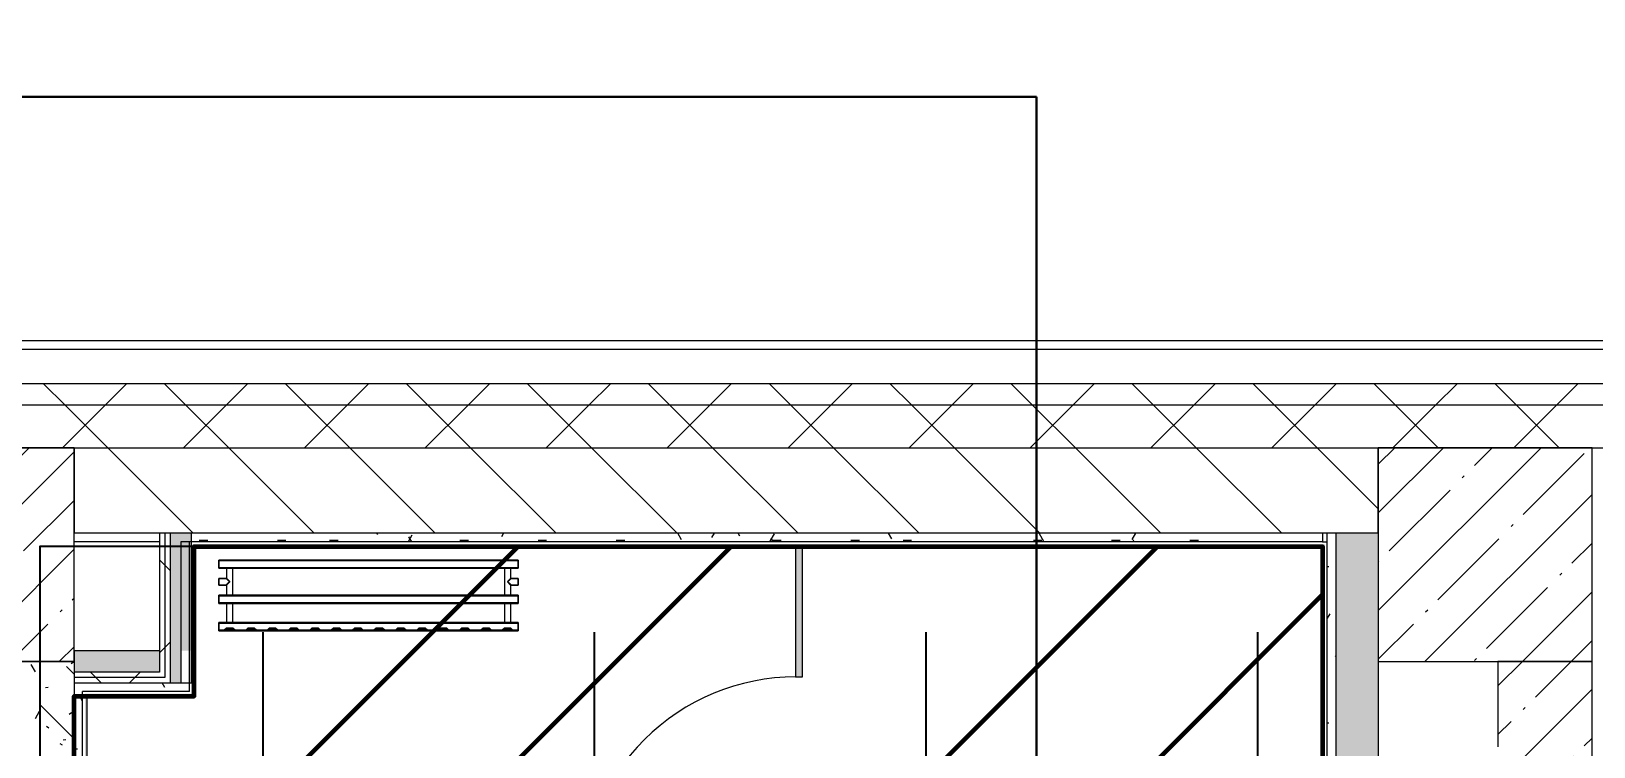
# Model space of a CAD drawing. Header units: millimetres. Extents: x -164500 to 426394, y -23753 to 102118.
# Drawn here: x 229822 to 233476, y 26400 to 28074 of the extents above; entities that cross this region are included whole.
import ezdxf
from ezdxf import colors
from ezdxf.entities.mleader import LeaderData, LeaderLine
from ezdxf.math import Vec2, Vec3

# ---------------------------------------------------------------- set-up
doc = ezdxf.new("R2010")
doc.units = ezdxf.units.MM
doc.layers.add('1.2.1) плитка КР3', color=140, linetype='Continuous')
for name, color, linetype, lineweight in [('196 1-3 этаж гидро изол', 6, 'Continuous', 60), ('5.3) Линолем обрезка', 100, 'Continuous', 30), ('9.1) Рулон', 30, 'Continuous', 30), ('A-FLOR', 7, 'Continuous', 9), ('A-GENM', 7, 'Continuous', 9), ('A-GENM-1', 7, 'Continuous', 20), ('A-WALL', 7, 'Continuous', 5), ('I-WALL', 7, 'Continuous', 5), ('S-COLS', 7, 'Continuous', 9), ('S-COLS-1', 7, 'Continuous', 5)]:
    doc.layers.add(name, color=color, linetype=linetype, lineweight=lineweight)
doc.layers.add('A-AREA-PATT-2', color=7, linetype='Continuous', lineweight=5, true_color=0xcde0ef, transparency=1)
for name, color, linetype, lineweight, true_color in [('A-DOOR-1', 7, 'Continuous', 5, 0xc0c0c0), ('A-WALL-1', 9, 'Continuous', 5, 0x808080), ('A-WALL-FNSH-1', 9, 'Continuous', 5, 0x808080), ('M-EQPM-1', 7, 'Continuous', 9, 0xb2b2b2)]:
    doc.layers.add(name, color=color, linetype=linetype, lineweight=lineweight, true_color=true_color)
doc.styles.add('СПДС', font='ГОСТ тип А.ttf', dxfattribs={"width": 0.9})
pattern_1 = [(45, (148772.12, -0.94), (-114.04925, 114.04925), []), (45, (148886.17, -0.94), (-114.04925, 114.04925), [201.612, -40.322, 6.706, -33.617])]
pattern_2 = [(135, (148772.12, -0.94), (-150.8683, -150.8683), [213.36, -35.56, 7.112, -35.56]), (135, (148772.12, 149.83), (-150.8683, -150.8683), []), (50, (148772.12, -0.94), (255.05767, -22.3145), [26.67, -293.37]), (355, (148772.12, -0.94), (-49.3404, 267.47914), [21.336, -234.696]), (100.451, (148793.38, -2.8), (205.7195, 245.16356), [22.666, -249.326]), (46.184, (148772.12, 70.18), (379.511, -58.86), [40.005, -440.055]), (96.636, (148803.75, 65.27), (332.3634, 346.3991), [33.999, -373.989]), (351.184, (148772.12, 70.18), (332.3669, 346.3953), [32.004, -352.044]), (21, (148807.68, 52.4), (212.26017, -143.1711), [26.67, -293.37]), (326, (148807.68, 52.4), (86.5224, 257.8632), [21.336, -234.696]), (71.451, (148825.37, 40.47), (298.78395, 114.6901), [22.666, -249.326]), (37.5, (148772.12, -0.94), (4.32385, 118.37751), [6.706, -225.146, 6.706, -231.546, -235.585]), (37.5, (148772.12, -0.94), (4.32385, 118.37751), [-470.103, 6.706, -228.879]), (7.5, (148772.12, -0.94), (93.54758, 140.2533), [6.706, -129.134, 6.706, -219.812, -89.789]), (7.5, (148772.12, -0.94), (93.54758, 140.2533), [-362.356, 6.706, -83.083]), (327.5, (148692.82, -0.94), (189.82734, -8.02019), [6.706, -82.194, 6.706, -270.662, -368.046]), (327.5, (148692.82, -0.94), (189.82734, -8.02019), [-366.268, 6.706, -361.34]), (317.5, (148657.26, -0.94), (207.38114, 35.59764), [6.706, -108.864, 6.706, -177.495, -261.366]), (317.5, (148657.26, -0.94), (207.38114, 35.59764), [-299.771, 6.706, -254.66])]
pattern_3 = [(45, (148772.12, -0.94), (-141.42136, 141.42136), []), (135, (148772.12, -0.94), (-141.42136, -141.42136), [])]
pattern_4 = [(0, (148772.123, -0.94), (243.84, 60.96), [20.117, -162.763, 20.117, -162.763, -975.36]), (0, (148772.123, -0.94), (243.84, 60.96), [-365.76, 20.117, -345.643, 20.117, -162.763, -426.72]), (0, (148772.123, -0.94), (243.84, 60.96), [-914.4, 20.117, -101.803, 20.117, -284.683]), (120, (148863.563, 29.54), (-174.71291, 180.691634), [20.117, -162.763, 20.117, -162.763, -975.36]), (120, (148863.563, 29.54), (-174.71291, 180.691634), [-365.76, 20.117, -345.643, 20.117, -162.763, -426.72]), (120, (148863.563, 29.54), (-174.71291, 180.691634), [-914.4, 20.117, -101.803, 20.117, -284.683]), (240, (148894.043, 151.46), (-69.12709, -241.651634), [20.117, -162.763, 20.117, -162.763, -975.36]), (240, (148894.043, 151.46), (-69.12709, -241.651634), [-365.76, 20.117, -345.643, 20.117, -162.763, -426.72]), (240, (148894.043, 151.46), (-69.12709, -241.651634), [-914.4, 20.117, -101.803, 20.117, -284.683])]
pattern_5 = [(45, (148772.12, -0.94), (-212.132, 212.132), []), (135, (148772.12, -0.94), (-212.132, -212.132), [])]

# ---------------------------------------------------------------- blocks, each defined once
blk = doc.blocks.new('radiator_prado_classic_z_tip_30_po exemplyaru - Classic Z Тип 30-500-V457-Объем проектирования 2 этажа')
at = {"layer": 'M-EQPM-1'}
for p, q in [((0, 228), (0, 210)), ((700, 228), (0, 228)), ((0, 210), (0, 228)), ((0, 228), (12.5, 228)), ((12.5, 228), (37.5, 228)), ((37.5, 228), (12.5, 228)), ((12.5, 228), (37.5, 228)), ((12.5, 228), (17.5, 223)), ((12.5, 228), (17.5, 223)), ((32.5, 223), (17.5, 223)), ((17.5, 223), (32.5, 223)), ((32.5, 223), (37.5, 228)), ((37.5, 228), (32.5, 223)), ((37.5, 228), (62.5, 228)), ((62.5, 228), (87.5, 228)), ((87.5, 228), (62.5, 228)), ((62.5, 228), (87.5, 228)), ((62.5, 228), (67.5, 223)), ((62.5, 228), (67.5, 223)), ((82.5, 223), (67.5, 223)), ((67.5, 223), (82.5, 223)), ((82.5, 223), (87.5, 228)), ((87.5, 228), (82.5, 223)), ((87.5, 228), (112.5, 228)), ((112.5, 228), (137.5, 228)), ((137.5, 228), (112.5, 228)), ((112.5, 228), (137.5, 228)), ((112.5, 228), (117.5, 223)), ((112.5, 228), (117.5, 223)), ((132.5, 223), (117.5, 223)), ((117.5, 223), (132.5, 223)), ((132.5, 223), (137.5, 228)), ((137.5, 228), (132.5, 223)), ((137.5, 228), (162.5, 228)), ((162.5, 228), (187.5, 228)), ((187.5, 228), (162.5, 228)), ((162.5, 228), (187.5, 228)), ((162.5, 228), (167.5, 223)), ((162.5, 228), (167.5, 223)), ((182.5, 223), (167.5, 223)), ((167.5, 223), (182.5, 223)), ((182.5, 223), (187.5, 228)), ((187.5, 228), (182.5, 223)), ((187.5, 228), (212.5, 228)), ((212.5, 228), (237.5, 228)), ((237.5, 228), (212.5, 228)), ((212.5, 228), (237.5, 228)), ((212.5, 228), (217.5, 223)), ((212.5, 228), (217.5, 223)), ((232.5, 223), (217.5, 223)), ((217.5, 223), (232.5, 223)), ((232.5, 223), (237.5, 228)), ((237.5, 228), (232.5, 223)), ((237.5, 228), (262.5, 228)), ((262.5, 228), (287.5, 228)), ((287.5, 228), (262.5, 228)), ((262.5, 228), (287.5, 228)), ((262.5, 228), (267.5, 223)), ((262.5, 228), (267.5, 223)), ((282.5, 223), (267.5, 223)), ((267.5, 223), (282.5, 223)), ((282.5, 223), (287.5, 228)), ((287.5, 228), (282.5, 223)), ((287.5, 228), (312.5, 228)), ((312.5, 228), (337.5, 228)), ((337.5, 228), (312.5, 228)), ((312.5, 228), (337.5, 228)), ((312.5, 228), (317.5, 223)), ((312.5, 228), (317.5, 223)), ((332.5, 223), (317.5, 223)), ((317.5, 223), (332.5, 223)), ((332.5, 223), (337.5, 228)), ((337.5, 228), (332.5, 223)), ((337.5, 228), (362.5, 228)), ((362.5, 228), (387.5, 228)), ((387.5, 228), (362.5, 228)), ((362.5, 228), (387.5, 228)), ((362.5, 228), (367.5, 223)), ((362.5, 228), (367.5, 223)), ((382.5, 223), (367.5, 223)), ((367.5, 223), (382.5, 223)), ((382.5, 223), (387.5, 228)), ((387.5, 228), (382.5, 223)), ((387.5, 228), (412.5, 228)), ((412.5, 228), (437.5, 228)), ((437.5, 228), (412.5, 228)), ((412.5, 228), (437.5, 228)), ((412.5, 228), (417.5, 223)), ((412.5, 228), (417.5, 223)), ((432.5, 223), (417.5, 223)), ((417.5, 223), (432.5, 223)), ((432.5, 223), (437.5, 228)), ((437.5, 228), (432.5, 223)), ((437.5, 228), (462.5, 228)), ((462.5, 228), (487.5, 228)), ((487.5, 228), (462.5, 228)), ((462.5, 228), (487.5, 228)), ((462.5, 228), (467.5, 223)), ((462.5, 228), (467.5, 223)), ((482.5, 223), (467.5, 223)), ((467.5, 223), (482.5, 223)), ((482.5, 223), (487.5, 228)), ((487.5, 228), (482.5, 223)), ((487.5, 228), (512.5, 228)), ((512.5, 228), (537.5, 228)), ((537.5, 228), (512.5, 228)), ((512.5, 228), (537.5, 228)), ((512.5, 228), (517.5, 223)), ((512.5, 228), (517.5, 223)), ((532.5, 223), (517.5, 223)), ((517.5, 223), (532.5, 223)), ((532.5, 223), (537.5, 228)), ((537.5, 228), (532.5, 223)), ((537.5, 228), (562.5, 228)), ((562.5, 228), (587.5, 228)), ((587.5, 228), (562.5, 228)), ((562.5, 228), (587.5, 228)), ((562.5, 228), (567.5, 223)), ((562.5, 228), (567.5, 223)), ((582.5, 223), (567.5, 223)), ((567.5, 223), (582.5, 223)), ((582.5, 223), (587.5, 228)), ((587.5, 228), (582.5, 223)), ((587.5, 228), (612.5, 228)), ((612.5, 228), (637.5, 228)), ((637.5, 228), (612.5, 228)), ((612.5, 228), (637.5, 228)), ((612.5, 228), (617.5, 223)), ((617.5, 223), (612.5, 228)), ((632.5, 223), (617.5, 223)), ((617.5, 223), (632.5, 223)), ((632.5, 223), (637.5, 228)), ((637.5, 228), (632.5, 223)), ((637.5, 228), (662.5, 228)), ((662.5, 228), (687.5, 228)), ((687.5, 228), (662.5, 228)), ((662.5, 228), (687.5, 228)), ((662.5, 228), (667.5, 223)), ((662.5, 228), (667.5, 223)), ((682.5, 223), (667.5, 223)), ((667.5, 223), (682.5, 223)), ((682.5, 223), (687.5, 228)), ((687.5, 228), (682.5, 223)), ((687.5, 228), (700, 228)), ((700, 210), (700, 228)), ((700, 228), (700, 210)), ((0, 210), (700, 210)), ((17.8, 210), (0, 210)), ((17.5, 210), (17.5, 164)), ((17.5, 210), (17.5, 164)), ((17.8, 210), (17.5, 210)), ((17.5, 210), (17.8, 210)), ((17.8, 210), (17.5, 210)), ((17.5, 210), (26.9, 210)), ((28.7, 210), (17.8, 210)), ((17.8, 210), (32.2, 210)), ((32.2, 210), (17.8, 210)), ((26.9, 210), (32.5, 210)), ((32.2, 210), (28.7, 210)), ((32.5, 210), (32.2, 210)), ((32.2, 210), (32.5, 210)), ((32.5, 210), (32.2, 210)), ((667.8, 210), (32.2, 210)), ((32.5, 164), (32.5, 210)), ((32.5, 164), (32.5, 210)), ((667.5, 210), (667.5, 164)), ((667.5, 210), (667.5, 164)), ((667.8, 210), (667.5, 210)), ((667.5, 210), (671.2, 210)), ((667.8, 210), (667.5, 210)), ((667.5, 210), (667.8, 210)), ((682.2, 210), (667.8, 210)), ((668.5, 210), (667.8, 210)), ((667.8, 210), (682.2, 210)), ((669.7, 210), (668.5, 210)), ((673.1, 210), (669.7, 210)), ((671.2, 210), (682.5, 210)), ((675, 210), (673.1, 210)), ((678.7, 210), (675, 210)), ((680.3, 210), (678.7, 210)), ((681.5, 210), (680.3, 210)), ((682.2, 210), (681.5, 210)), ((682.5, 210), (682.2, 210)), ((682.5, 210), (682.2, 210)), ((682.2, 210), (682.5, 210)), ((700, 210), (682.2, 210)), ((682.5, 164), (682.5, 210)), ((682.5, 164), (682.5, 210)), ((700, 164), (0, 164)), ((0, 164), (0, 146)), ((0, 146), (0, 164)), ((0, 164), (17.8, 164)), ((17.8, 164), (17.5, 164)), ((17.5, 164), (17.8, 164)), ((17.8, 164), (17.5, 164)), ((17.5, 164), (17.8, 164)), ((32.2, 164), (17.8, 164)), ((17.8, 164), (32.2, 164)), ((32.2, 164), (17.8, 164)), ((17.8, 164), (32.2, 164)), ((32.5, 164), (32.2, 164)), ((32.2, 164), (32.5, 164)), ((32.5, 164), (32.2, 164)), ((32.2, 164), (32.5, 164)), ((32.2, 164), (667.8, 164)), ((667.8, 164), (667.5, 164)), ((667.5, 164), (669.7, 164)), ((667.8, 164), (667.5, 164)), ((667.5, 164), (667.8, 164)), ((682.2, 164), (667.8, 164)), ((673.1, 164), (667.8, 164)), ((667.8, 164), (682.2, 164)), ((669.7, 164), (671.2, 164)), ((671.2, 164), (673.1, 164)), ((673.1, 164), (675, 164)), ((681.5, 164), (673.1, 164)), ((675, 164), (676.9, 164)), ((676.9, 164), (678.7, 164)), ((678.7, 164), (680.3, 164)), ((680.3, 164), (681.5, 164)), ((681.5, 164), (682.2, 164)), ((682.2, 164), (681.5, 164)), ((682.5, 164), (682.2, 164)), ((682.2, 164), (682.5, 164)), ((682.5, 164), (682.2, 164)), ((682.2, 164), (682.5, 164)), ((682.2, 164), (700, 164)), ((700, 146), (700, 164)), ((700, 164), (700, 146)), ((0, 146), (700, 146)), ((18.5, 146), (0, 146)), ((17.5, 121.5), (0, 121.5)), ((17.5, 121.5), (0, 121.5)), ((0, 121.5), (0, 120.5)), ((0, 106.5), (0, 121.5)), ((0, 120.5), (0, 112.1)), ((0, 120.5), (0, 119.3)), ((0, 119.3), (0, 120.5)), ((0, 120.5), (0, 120.5)), ((0, 119.3), (0, 117.8)), ((0, 114), (0, 119.3)), ((0, 117.8), (0, 114)), ((0, 114), (0, 110.3)), ((0, 108.7), (0, 114)), ((0, 112.1), (0, 107.5)), ((0, 110.3), (0, 108.7)), ((17.5, 146), (17.5, 121.5)), ((17.5, 146), (17.5, 121.5)), ((17.5, 146), (18.5, 146)), ((18.5, 146), (17.5, 146)), ((17.5, 146), (18.5, 146)), ((19.7, 146), (17.5, 146)), ((18.5, 146), (28.7, 146)), ((32.2, 146), (18.5, 146)), ((18.5, 146), (32.2, 146)), ((32.5, 146), (19.7, 146)), ((28.7, 146), (30.3, 146)), ((30.3, 146), (32.2, 146)), ((32.2, 146), (32.5, 146)), ((32.5, 146), (32.2, 146)), ((32.2, 146), (32.5, 146)), ((667.8, 146), (32.2, 146)), ((32.5, 82), (32.5, 146)), ((32.5, 82), (32.5, 146)), ((667.5, 146), (667.5, 82)), ((667.5, 146), (667.5, 82)), ((667.5, 146), (667.8, 146)), ((673.1, 146), (667.5, 146)), ((667.5, 146), (667.8, 146)), ((667.8, 146), (667.5, 146)), ((667.8, 146), (681.5, 146)), ((667.8, 146), (668.5, 146)), ((681.5, 146), (667.8, 146)), ((668.5, 146), (671.2, 146)), ((671.2, 146), (681.5, 146)), ((682.5, 146), (673.1, 146)), ((681.5, 146), (682.5, 146)), ((681.5, 146), (682.2, 146)), ((682.2, 146), (681.5, 146)), ((700, 146), (681.5, 146)), ((682.2, 146), (682.5, 146)), ((682.5, 146), (682.2, 146)), ((682.5, 121.5), (682.5, 146)), ((682.5, 121.5), (682.5, 146)), ((700, 121.5), (682.5, 121.5)), ((700, 121.5), (682.5, 121.5)), ((700, 121.5), (700, 106.5)), ((700, 120.5), (700, 121.5)), ((700, 121.5), (700, 120.5)), ((700, 120.5), (700, 121.5)), ((700, 119.3), (700, 120.5)), ((700, 120.5), (700, 108.7)), ((700, 107.5), (700, 120.5)), ((700, 117.8), (700, 119.3)), ((700, 115.9), (700, 117.8)), ((700, 114), (700, 115.9)), ((700, 112.1), (700, 114)), ((700, 110.3), (700, 112.1)), ((700, 108.7), (700, 110.3)), ((0, 108.7), (0, 107.5)), ((0, 107.5), (0, 108.7)), ((0, 107.5), (0, 106.5)), ((0, 107.5), (0, 107.5)), ((0, 106.5), (17.5, 106.5)), ((0, 106.5), (17.5, 106.5)), ((700, 82), (0, 82)), ((0, 82), (0, 64)), ((0, 64), (0, 82)), ((0, 82), (18.5, 82)), ((17.5, 106.5), (17.5, 82)), ((17.5, 106.5), (17.5, 82)), ((17.8, 82), (17.5, 82)), ((17.5, 82), (18.5, 82)), ((17.8, 82), (17.5, 82)), ((17.5, 82), (28.7, 82)), ((18.5, 82), (17.8, 82)), ((18.5, 82), (17.8, 82)), ((21.3, 82), (18.5, 82)), ((18.5, 82), (32.2, 82)), ((32.2, 82), (18.5, 82)), ((23.1, 82), (21.3, 82)), ((25, 82), (23.1, 82)), ((32.2, 82), (25, 82)), ((28.7, 82), (31.5, 82)), ((31.5, 82), (32.5, 82)), ((32.5, 82), (32.2, 82)), ((32.2, 82), (32.5, 82)), ((32.5, 82), (32.2, 82)), ((32.2, 82), (667.8, 82)), ((667.8, 82), (667.5, 82)), ((667.5, 82), (673.1, 82)), ((667.8, 82), (667.5, 82)), ((667.5, 82), (667.8, 82)), ((681.5, 82), (667.8, 82)), ((671.2, 82), (667.8, 82)), ((667.8, 82), (681.5, 82)), ((676.9, 82), (671.2, 82)), ((673.1, 82), (682.5, 82)), ((680.3, 82), (676.9, 82)), ((681.5, 82), (680.3, 82)), ((682.5, 82), (681.5, 82)), ((682.2, 82), (681.5, 82)), ((681.5, 82), (682.2, 82)), ((681.5, 82), (700, 82)), ((682.5, 82), (682.2, 82)), ((682.2, 82), (682.5, 82)), ((682.5, 82), (682.5, 106.5)), ((682.5, 106.5), (700, 106.5)), ((682.5, 82), (682.5, 106.5)), ((682.5, 106.5), (700, 106.5)), ((700, 107.5), (700, 108.7)), ((700, 108.7), (700, 107.5)), ((700, 106.5), (700, 107.5)), ((700, 107.5), (700, 106.5)), ((700, 106.5), (700, 107.5)), ((700, 64), (700, 82)), ((700, 82), (700, 64)), ((700, 64), (0, 64)), ((0, 64), (700, 64))]:
    blk.add_line(p, q, dxfattribs=at)
for points, knots in [([(18.5, 120.5), (18.4, 120.6), (18.3, 120.7), (18.1, 120.9), (17.9, 121.1), (17.8, 121.2), (17.7, 121.3), (17.5, 121.5), (17.5, 121.5), (17.5, 121.5)], [0.7142857, 0.7142857, 0.7142857, 0.7142857, 0.75, 0.7857143, 0.8214286, 0.8571429, 0.8928571, 0.9285714, 1, 1, 1, 1]), ([(17.5, 121.5), (17.5, 121.5), (17.5, 121.5), (17.7, 121.3), (17.8, 121.2), (17.9, 121.1), (18.1, 120.9), (18.3, 120.7), (18.4, 120.6), (18.5, 120.5)], [0, 0, 0, 0, 0.0714286, 0.1071429, 0.1428571, 0.1785714, 0.2142857, 0.25, 0.2857143, 0.2857143, 0.2857143, 0.2857143]), ([(17.5, 121.5), (17.5, 121.5), (17.5, 121.5), (17.7, 121.3), (17.8, 121.2), (17.9, 121.1), (18.1, 120.9), (18.3, 120.7), (18.4, 120.6), (18.5, 120.5)], [0, 0, 0, 0, 0.0714286, 0.1071429, 0.1428571, 0.1785714, 0.2142857, 0.25, 0.2857143, 0.2857143, 0.2857143, 0.2857143]), ([(25, 114), (24.5, 114.5), (23.6, 115.4), (22.4, 116.6), (21.6, 117.4), (21.1, 117.9), (20.8, 118.2), (20.5, 118.5), (20.2, 118.8), (19.8, 119.1), (19.6, 119.4), (19.3, 119.7), (19, 120), (18.7, 120.3), (18.5, 120.5), (18.3, 120.7), (18.1, 120.9), (17.9, 121.1), (17.8, 121.2), (17.7, 121.3), (17.5, 121.5), (17.5, 121.5), (17.5, 121.5)], [0, 0, 0, 0, 0.142857, 0.285714, 0.357143, 0.392857, 0.428571, 0.464286, 0.5, 0.535714, 0.571429, 0.607143, 0.642857, 0.678571, 0.714286, 0.75, 0.785714, 0.821429, 0.857143, 0.892857, 0.928571, 1, 1, 1, 1]), ([(17.5, 106.5), (17.5, 106.5), (17.5, 106.5), (17.7, 106.7), (17.8, 106.8), (17.9, 106.9), (18.1, 107.1), (18.3, 107.3), (18.5, 107.5), (18.7, 107.7), (19, 108), (19.3, 108.3), (19.6, 108.6), (19.8, 108.9), (20.3, 109.3), (20.7, 109.7), (21.1, 110.1), (21.6, 110.6), (22.4, 111.4), (23.6, 112.6), (24.5, 113.5), (25, 114)], [0, 0, 0, 0, 0.071429, 0.107143, 0.142857, 0.178571, 0.214286, 0.25, 0.285714, 0.321429, 0.357143, 0.392857, 0.428571, 0.464286, 0.5, 0.571429, 0.607143, 0.642857, 0.714286, 0.857143, 1, 1, 1, 1]), ([(22.1, 116.9), (21.9, 117.1), (21.6, 117.4), (21.1, 117.9), (20.8, 118.2), (20.5, 118.5), (20.2, 118.8), (19.9, 119.2), (19.7, 119.3), (19.6, 119.4)], [0.2857143, 0.2857143, 0.2857143, 0.2857143, 0.3571429, 0.3928571, 0.4285714, 0.4642857, 0.5, 0.5357143, 0.5714286, 0.5714286, 0.5714286, 0.5714286]), ([(19.6, 119.4), (19.7, 119.3), (19.9, 119.2), (20.3, 118.7), (20.7, 118.3), (21.1, 117.9), (21.6, 117.4), (21.9, 117.1), (22.1, 116.9)], [0.4285714, 0.4285714, 0.4285714, 0.4285714, 0.4642857, 0.5, 0.5714286, 0.6071429, 0.6428571, 0.7142857, 0.7142857, 0.7142857, 0.7142857]), ([(19.6, 119.4), (19.7, 119.3), (19.8, 119.1), (20.3, 118.7), (20.7, 118.3), (21.1, 117.9), (21.6, 117.4), (21.9, 117.1), (22.1, 116.9)], [0.4285714, 0.4285714, 0.4285714, 0.4285714, 0.4642857, 0.5, 0.5714286, 0.6071429, 0.6428571, 0.7142857, 0.7142857, 0.7142857, 0.7142857]), ([(19.6, 108.6), (19.7, 108.7), (19.9, 108.8), (20.3, 109.3), (20.7, 109.7), (21.1, 110.1), (21.6, 110.6), (21.9, 110.9), (22.1, 111.1)], [0.4285714, 0.4285714, 0.4285714, 0.4285714, 0.4642857, 0.5, 0.5714286, 0.6071429, 0.6428571, 0.7142857, 0.7142857, 0.7142857, 0.7142857]), ([(22.1, 111.1), (21.9, 110.9), (21.6, 110.6), (21.1, 110.1), (20.8, 109.8), (20.5, 109.5), (20.2, 109.2), (19.9, 108.8), (19.7, 108.7), (19.6, 108.6)], [0.2857143, 0.2857143, 0.2857143, 0.2857143, 0.3571429, 0.3928571, 0.4285714, 0.4642857, 0.5, 0.5357143, 0.5714286, 0.5714286, 0.5714286, 0.5714286]), ([(22.1, 111.1), (21.9, 110.9), (21.6, 110.6), (21.1, 110.1), (20.8, 109.8), (20.5, 109.5), (20.2, 109.2), (19.8, 108.9), (19.7, 108.7), (19.6, 108.6)], [0.2857143, 0.2857143, 0.2857143, 0.2857143, 0.3571429, 0.3928571, 0.4285714, 0.4642857, 0.5, 0.5357143, 0.5714286, 0.5714286, 0.5714286, 0.5714286]), ([(675, 114), (675.5, 114.5), (676.4, 115.4), (677.6, 116.6), (678.4, 117.4), (678.9, 117.9), (679.2, 118.2), (679.5, 118.5), (679.8, 118.8), (680.1, 119.2), (680.4, 119.4), (680.7, 119.7), (681, 120), (681.3, 120.3), (681.5, 120.5), (681.7, 120.7), (681.9, 120.9), (682.1, 121.1), (682.2, 121.2), (682.3, 121.3), (682.5, 121.5), (682.5, 121.5), (682.5, 121.5)], [0, 0, 0, 0, 0.142857, 0.285714, 0.357143, 0.392857, 0.428571, 0.464286, 0.5, 0.535714, 0.571429, 0.607143, 0.642857, 0.678571, 0.714286, 0.75, 0.785714, 0.821429, 0.857143, 0.892857, 0.928571, 1, 1, 1, 1]), ([(682.5, 106.5), (682.5, 106.5), (682.5, 106.5), (682.3, 106.7), (682.2, 106.8), (682.1, 106.9), (681.9, 107.1), (681.7, 107.3), (681.5, 107.5), (681.3, 107.7), (681, 108), (680.7, 108.3), (680.4, 108.6), (680.1, 108.8), (679.7, 109.3), (679.3, 109.7), (678.9, 110.1), (678.4, 110.6), (677.6, 111.4), (676.4, 112.6), (675.5, 113.5), (675, 114)], [0, 0, 0, 0, 0.071429, 0.107143, 0.142857, 0.178571, 0.214286, 0.25, 0.285714, 0.321429, 0.357143, 0.392857, 0.428571, 0.464286, 0.5, 0.571429, 0.607143, 0.642857, 0.714286, 0.857143, 1, 1, 1, 1]), ([(680.4, 119.4), (680.3, 119.3), (680.1, 119.2), (679.7, 118.7), (679.3, 118.3), (678.9, 117.9), (678.4, 117.4), (678.1, 117.1), (677.9, 116.9)], [0.4285714, 0.4285714, 0.4285714, 0.4285714, 0.4642857, 0.5, 0.5714286, 0.6071429, 0.6428571, 0.7142857, 0.7142857, 0.7142857, 0.7142857]), ([(677.9, 116.9), (678.1, 117.1), (678.4, 117.4), (678.9, 117.9), (679.2, 118.2), (679.5, 118.5), (679.8, 118.8), (680.1, 119.2), (680.3, 119.3), (680.4, 119.4)], [0.2857143, 0.2857143, 0.2857143, 0.2857143, 0.3571429, 0.3928571, 0.4285714, 0.4642857, 0.5, 0.5357143, 0.5714286, 0.5714286, 0.5714286, 0.5714286]), ([(679.2, 118.2), (679.1, 118.1), (678.9, 117.9), (678.4, 117.4), (678.1, 117.1), (677.9, 116.9)], [0.5714286, 0.5714286, 0.5714286, 0.5714286, 0.6071429, 0.6428571, 0.7142857, 0.7142857, 0.7142857, 0.7142857]), ([(677.9, 111.1), (678.1, 110.9), (678.4, 110.6), (678.9, 110.1), (679.2, 109.8), (679.5, 109.5), (679.8, 109.2), (680.1, 108.8), (680.3, 108.7), (680.4, 108.6)], [0.2857143, 0.2857143, 0.2857143, 0.2857143, 0.3571429, 0.3928571, 0.4285714, 0.4642857, 0.5, 0.5357143, 0.5714286, 0.5714286, 0.5714286, 0.5714286]), ([(677.9, 111.1), (678.1, 110.9), (678.4, 110.6), (678.9, 110.1), (679.1, 109.9), (679.2, 109.8)], [0.2857143, 0.2857143, 0.2857143, 0.2857143, 0.3571429, 0.3928571, 0.4285714, 0.4285714, 0.4285714, 0.4285714]), ([(680.4, 108.6), (680.3, 108.7), (680.1, 108.8), (679.7, 109.3), (679.3, 109.7), (678.9, 110.1), (678.4, 110.6), (678.1, 110.9), (677.9, 111.1)], [0.4285714, 0.4285714, 0.4285714, 0.4285714, 0.4642857, 0.5, 0.5714286, 0.6071429, 0.6428571, 0.7142857, 0.7142857, 0.7142857, 0.7142857]), ([(680.4, 119.4), (680.3, 119.3), (680.1, 119.2), (679.7, 118.7), (679.4, 118.4), (679.2, 118.2)], [0.4285714, 0.4285714, 0.4285714, 0.4285714, 0.4642857, 0.5, 0.5714286, 0.5714286, 0.5714286, 0.5714286]), ([(682.5, 121.5), (682.5, 121.5), (682.5, 121.5), (682.3, 121.3), (682.2, 121.2), (682.1, 121.1), (681.9, 120.9), (681.7, 120.7), (681.6, 120.6), (681.5, 120.5)], [0, 0, 0, 0, 0.0714286, 0.1071429, 0.1428571, 0.1785714, 0.2142857, 0.25, 0.2857143, 0.2857143, 0.2857143, 0.2857143]), ([(682.5, 121.5), (682.5, 121.5), (682.5, 121.5), (682.3, 121.3), (682.2, 121.2), (682.1, 121.1), (681.9, 120.9), (681.7, 120.7), (681.6, 120.6), (681.5, 120.5)], [0, 0, 0, 0, 0.0714286, 0.1071429, 0.1428571, 0.1785714, 0.2142857, 0.25, 0.2857143, 0.2857143, 0.2857143, 0.2857143]), ([(681.5, 120.5), (681.6, 120.6), (681.7, 120.7), (681.9, 120.9), (682.1, 121.1), (682.2, 121.2), (682.3, 121.3), (682.5, 121.5), (682.5, 121.5), (682.5, 121.5)], [0.7142857, 0.7142857, 0.7142857, 0.7142857, 0.75, 0.7857143, 0.8214286, 0.8571429, 0.8928571, 0.9285714, 1, 1, 1, 1]), ([(17.5, 106.5), (17.5, 106.5), (17.5, 106.5), (17.7, 106.7), (17.8, 106.8), (17.9, 106.9), (18.1, 107.1), (18.3, 107.3), (18.4, 107.4), (18.5, 107.5)], [0, 0, 0, 0, 0.0714286, 0.1071429, 0.1428571, 0.1785714, 0.2142857, 0.25, 0.2857143, 0.2857143, 0.2857143, 0.2857143]), ([(18.5, 107.5), (18.4, 107.4), (18.3, 107.3), (18.1, 107.1), (17.9, 106.9), (17.8, 106.8), (17.7, 106.7), (17.5, 106.5), (17.5, 106.5), (17.5, 106.5)], [0.7142857, 0.7142857, 0.7142857, 0.7142857, 0.75, 0.7857143, 0.8214286, 0.8571429, 0.8928571, 0.9285714, 1, 1, 1, 1]), ([(18.5, 107.5), (18.4, 107.4), (18.3, 107.3), (18.1, 107.1), (17.9, 106.9), (17.8, 106.8), (17.7, 106.7), (17.5, 106.5), (17.5, 106.5), (17.5, 106.5)], [0.7142857, 0.7142857, 0.7142857, 0.7142857, 0.75, 0.7857143, 0.8214286, 0.8571429, 0.8928571, 0.9285714, 1, 1, 1, 1]), ([(681.5, 107.5), (681.6, 107.4), (681.7, 107.3), (681.9, 107.1), (682.1, 106.9), (682.2, 106.8), (682.3, 106.7), (682.5, 106.5), (682.5, 106.5), (682.5, 106.5)], [0.7142857, 0.7142857, 0.7142857, 0.7142857, 0.75, 0.7857143, 0.8214286, 0.8571429, 0.8928571, 0.9285714, 1, 1, 1, 1]), ([(681.5, 107.5), (681.6, 107.4), (681.7, 107.3), (681.9, 107.1), (682.1, 106.9), (682.2, 106.8), (682.3, 106.7), (682.5, 106.5), (682.5, 106.5), (682.5, 106.5)], [0.7142857, 0.7142857, 0.7142857, 0.7142857, 0.75, 0.7857143, 0.8214286, 0.8571429, 0.8928571, 0.9285714, 1, 1, 1, 1]), ([(682.5, 106.5), (682.5, 106.5), (682.5, 106.5), (682.3, 106.7), (682.2, 106.8), (682.1, 106.9), (681.9, 107.1), (681.7, 107.3), (681.6, 107.4), (681.5, 107.5)], [0, 0, 0, 0, 0.0714286, 0.1071429, 0.1428571, 0.1785714, 0.2142857, 0.25, 0.2857143, 0.2857143, 0.2857143, 0.2857143])]:
    blk.add_open_spline(points, degree=3, knots=knots, dxfattribs=at)
for points in [[(19.6, 119.4), (19.5, 119.5), (19.3, 119.7), (19, 120), (18.7, 120.3), (18.6, 120.4), (18.5, 120.5)], [(18.5, 120.5), (18.6, 120.4), (18.7, 120.3), (19, 120), (19.3, 119.7), (19.5, 119.5), (19.6, 119.4)], [(18.5, 120.5), (18.6, 120.4), (18.7, 120.3), (19, 120), (19.3, 119.7), (19.5, 119.5), (19.6, 119.4)], [(25, 114), (24.5, 114.5), (23.6, 115.4), (22.6, 116.4), (22.1, 116.9)], [(22.1, 116.9), (22.6, 116.4), (23.6, 115.4), (24.5, 114.5), (25, 114)], [(22.1, 116.9), (22.6, 116.4), (23.6, 115.4), (24.5, 114.5), (25, 114)], [(22.1, 111.1), (22.6, 111.6), (23.6, 112.6), (24.5, 113.5), (25, 114)], [(25, 114), (24.5, 113.5), (23.6, 112.6), (22.6, 111.6), (22.1, 111.1)], [(25, 114), (24.5, 113.5), (23.6, 112.6), (22.6, 111.6), (22.1, 111.1)], [(677.9, 116.9), (677.4, 116.4), (676.4, 115.4), (675.5, 114.5), (675, 114)], [(677.9, 116.9), (677.4, 116.4), (676.4, 115.4), (675.5, 114.5), (675, 114)], [(675, 114), (675.5, 114.5), (676.4, 115.4), (677.4, 116.4), (677.9, 116.9)], [(675, 114), (675.5, 113.5), (676.4, 112.6), (677.4, 111.6), (677.9, 111.1)], [(675, 114), (675.5, 113.5), (676.4, 112.6), (677.4, 111.6), (677.9, 111.1)], [(676.4, 112.6), (676, 113), (675.5, 113.5), (675, 114)], [(677.9, 111.1), (677.4, 111.6), (676.9, 112.1), (676.4, 112.6)], [(679.2, 109.8), (679.3, 109.7), (679.5, 109.5), (679.8, 109.2), (680.1, 108.8), (680.3, 108.7), (680.4, 108.6)], [(681.5, 120.5), (681.4, 120.4), (681.3, 120.3), (681, 120), (680.7, 119.7), (680.5, 119.5), (680.4, 119.4)], [(681.5, 120.5), (681.4, 120.4), (681.3, 120.3), (681, 120), (680.7, 119.7), (680.5, 119.5), (680.4, 119.4)], [(680.4, 119.4), (680.5, 119.5), (680.7, 119.7), (681, 120), (681.3, 120.3), (681.4, 120.4), (681.5, 120.5)], [(18.5, 107.5), (18.6, 107.6), (18.7, 107.7), (19, 108), (19.3, 108.3), (19.5, 108.5), (19.6, 108.6)], [(19.6, 108.6), (19.5, 108.5), (19.3, 108.3), (19, 108), (18.7, 107.7), (18.6, 107.6), (18.5, 107.5)], [(19.6, 108.6), (19.5, 108.5), (19.3, 108.3), (19, 108), (18.7, 107.7), (18.6, 107.6), (18.5, 107.5)], [(680.4, 108.6), (680.5, 108.5), (680.7, 108.3), (681, 108), (681.3, 107.7), (681.4, 107.6), (681.5, 107.5)], [(680.4, 108.6), (680.5, 108.5), (680.7, 108.3), (681, 108), (681.3, 107.7), (681.4, 107.6), (681.5, 107.5)], [(681.5, 107.5), (681.4, 107.6), (681.3, 107.7), (681, 108), (680.7, 108.3), (680.5, 108.5), (680.4, 108.6)]]:
    blk.add_open_spline(points, degree=3, dxfattribs=at)
blk = doc.blocks.new('131_Сантехническая перегородка_Дверь - СД-1-V494-Объем проектирования 2 этажа')
at = {"layer": 'A-GENM'}
for points in [[(305.2, -8), (305.2, 8), (0, 8), (0, -8)], [(1110.4, -8), (1110.4, 8), (805.2, 8), (805.2, -8), (1102.4, -8)]]:
    blk.add_hatch(color=256, dxfattribs=at).paths.add_polyline_path(points)
at = {"layer": 'A-DOOR-1'}
for p, q in [((321.2, 508), (305.2, 508)), ((305.2, 8), (305.2, 508)), ((321.2, 8), (321.2, 508)), ((321.2, 8), (305.2, 8))]:
    blk.add_line(p, q, dxfattribs=at)
blk.add_arc((305.2, 8), 500, 360, 90, dxfattribs=at)
at = {"layer": 'A-GENM-1'}
for p, q in [((305.2, 8), (0, 8)), ((0, 8), (0, -8)), ((305.2, -8), (305.2, 8)), ((1110.4, 8), (805.2, 8)), ((805.2, 8), (805.2, -8)), ((1110.4, -8), (1110.4, 8)), ((0, -8), (305.2, -8)), ((805.2, -8), (1110.4, -8))]:
    blk.add_line(p, q, dxfattribs=at)
blk = doc.blocks.new('*U1717')
at = {"layer": '5.3) Линолем обрезка'}
blk.add_lwpolyline([(-10250, 0), (10250, 0)], dxfattribs=at)
blk = doc.blocks.new('*U1718')
at = {"layer": '5.3) Линолем обрезка', "color": 0, "linetype": 'ByBlock', "lineweight": -2, "transparency": 16777216}
blk.add_blockref('*U1717', (0, 16000), dxfattribs=at)

msp = doc.modelspace()

# ---------------------------------------------------------------- hatches: boundary and pattern name
at = {"layer": '1.2.1) плитка КР3'}
h = msp.add_hatch(dxfattribs=at)
h.set_pattern_fill('ANGLE', color=256, scale=111)
h.set_pattern_definition([(0, (205553.1, 26879), (0, 775.335), [563.88, -211.455]), (90, (205553.1, 26879), (-775.335, 5e-14), [563.88, -211.455])])
h.paths.add_polyline_path([(232841.836, 26868.058), (230203.123, 26868.058), (230203.123, 26518.058), (229953.123, 26518.058), (229953.123, 24699.058), (229930.123, 24699.058), (229930.123, 24649.058), (229882.123, 24649.058), (229882.123, 24639.058), (229842.123, 24639.058), (229842.123, 23659.058), (229882.123, 23659.058), (229882.123, 23649.058), (229922.123, 23649.058), (229922.123, 23639.058), (229930.123, 23639.058), (229930.123, 23599.058), (229942.123, 23599.058), (229953.123, 23599.058), (229953.123, 23530.058), (231609.65, 23530.058), (231609.65, 24690.058), (232841.836, 24690.058)])
at = {"layer": '196 1-3 этаж гидро изол'}
h = msp.add_hatch(dxfattribs=at)
h.set_pattern_fill('ANSI32', color=256, scale=111)
h.set_pattern_definition([(45, (205553.1, 26879), (-747.606, 747.606), []), (45, (206051.5, 26879), (-747.606, 747.606), [])])
h.paths.add_polyline_path([(232841.836, 26868.058), (230203.123, 26868.058), (230203.123, 26518.058), (229953.123, 26518.058), (229953.123, 24699.058), (229930.123, 24699.058), (229930.123, 24649.058), (229882.123, 24649.058), (229882.123, 24639.058), (229842.123, 24639.058), (229842.123, 23659.058), (229882.123, 23659.058), (229882.123, 23649.058), (229922.123, 23649.058), (229922.123, 23639.058), (229930.123, 23639.058), (229930.123, 23599.058), (229942.123, 23599.058), (229953.123, 23599.058), (229953.123, 23530.058), (231609.65, 23530.058), (231609.65, 24690.058), (232841.836, 24690.058)])
at = {"layer": 'A-AREA-PATT-2'}
h = msp.add_hatch(color=256, dxfattribs=at)
h.paths.add_polyline_path([(231615.15, 23524.558), (231615.15, 24684.558), (232847.336, 24684.558), (232847.336, 26873.558), (230197.623, 26873.558), (230196.325, 26523.558), (229947.623, 26523.558), (229947.623, 24699.058), (229953.123, 24699.058), (229953.123, 26518.058), (230203.123, 26518.058), (230203.123, 26868.058), (232841.836, 26868.058), (232841.836, 24690.058), (231609.65, 24690.058), (231609.65, 23530.058), (229953.123, 23530.058), (229953.123, 23599.058), (229947.623, 23597.857), (229947.623, 23524.558), (231503.876, 23524.558)])
h.paths.add_polyline_path([(230622.836, 24079.058), (230822.836, 24079.058), (230822.836, 24279.058), (230622.836, 24279.058), (230622.836, 24181.295)])
h.paths.add_polyline_path([(232767.037, 25777.023), (232778.397, 25779.241), (232787.648, 25785.963), (232787.648, 25792.427), (232779.498, 25792.427), (232776.523, 25788.994), (232767.74, 25785.356), (232745.732, 25792.427), (232747.832, 25785.963), (232760.136, 25777.023)])
h.paths.add_polyline_path([(232753.482, 25808.427), (232755.983, 25808.427), (232758.957, 25811.86), (232767.74, 25815.498), (232789.749, 25808.427), (232787.648, 25814.891), (232775.344, 25823.83), (232757.083, 25821.613), (232747.832, 25814.891), (232747.832, 25808.427), (232752.931, 25808.427)])
at = {"layer": 'A-WALL'}
h = msp.add_hatch(dxfattribs=at)
h.set_pattern_fill('FP_24', color=256, style=0, pattern_type=2)
h.set_pattern_definition(pattern_3)
h.paths.add_polyline_path([(233082.759, 27199.058), (241932.123, 27199.058), (241932.123, 27249.058), (229122.123, 27249.058), (229122.123, 27199.058), (232972.123, 27199.058)])
h.paths.add_polyline_path([(226462.123, 27199.058), (226622.123, 27199.058), (226622.123, 27249.058), (225112.123, 27249.058), (225112.123, 27199.058), (226442.123, 27199.058)])
h.paths.add_polyline_path([(222281.123, 27199.058), (223012.123, 27199.058), (223012.123, 27249.058), (217632.123, 27249.058), (217632.123, 27199.058), (221880.377, 27199.058)])
h.paths.add_polyline_path([(214032.123, 27199.058), (214032.123, 27249.058), (212952.123, 27249.058), (212952.123, 27199.058), (213930.298, 27199.058)])
h.paths.add_polyline_path([(214932.123, 27199.058), (216732.123, 27199.058), (216732.123, 27249.058), (214932.123, 27249.058)])
h.paths.add_polyline_path([(209812.123, 27199.058), (209812.123, 27249.058), (208632.123, 27249.058), (208632.123, 27199.058), (209593.892, 27199.058)])
h.paths.add_polyline_path([(203553.123, 27199.058), (203781.997, 27199.058), (203781.997, 27249.058), (202632.313, 27249.058), (202632.313, 27199.058), (203552.123, 27199.058)])
h.paths.add_polyline_path([(204681.997, 27199.058), (205932.123, 27199.058), (205932.123, 27249.058), (204681.997, 27249.058)])
h.paths.add_polyline_path([(199475.611, 27199.058), (199532.313, 27199.058), (199532.313, 27249.058), (198432.41, 27249.058), (198432.41, 27199.058), (199136.933, 27199.058)])
h.paths.add_polyline_path([(197532.123, 27199.058), (197532.41, 27199.058), (197532.123, 27249.058), (196279.123, 27249.058), (196279.123, 27199.058), (197307.408, 27199.058)])
h.paths.add_polyline_path([(192971.002, 27199.058), (193179.123, 27199.058), (193179.123, 27249.058), (190782.123, 27249.058), (190782.123, 27199.058), (191553.123, 27199.058)])
h = msp.add_hatch(dxfattribs=at)
h.set_pattern_fill('FP_24', color=256, style=0, pattern_type=2)
h.set_pattern_definition(pattern_3)
h.paths.add_polyline_path([(241394.205, 27099.058), (241832.123, 27099.058), (241832.123, 27199.058), (229122.123, 27199.058), (229122.123, 27099.059), (240671.47, 27099.058)])
h.paths.add_polyline_path([(226022.124, 27099.058), (226622.123, 27099.059), (226622.123, 27199.058), (225112.123, 27199.058), (225112.123, 27099.059), (225522.123, 27099.059)])
h.paths.add_polyline_path([(208932.123, 27099.059), (209812.123, 27099.059), (209812.123, 27199.058), (208632.123, 27199.058), (208632.123, 27099.059), (208912.123, 27099.059)])
h.paths.add_polyline_path([(205632.605, 27099.059), (205932.123, 27099.059), (205932.123, 27199.058), (204681.997, 27199.058), (204681.997, 27099.059), (205257.486, 27099.059)])
h.paths.add_polyline_path([(212952.123, 27099.059), (214032.123, 27099.059), (214032.123, 27199.058), (212952.123, 27199.058), (212952.123, 27169.058)])
h.paths.add_polyline_path([(214932.123, 27099.059), (216732.123, 27099.059), (216732.123, 27199.058), (214932.123, 27199.058), (214932.123, 27099.88)])
h.paths.add_polyline_path([(203781.997, 27099.059), (203781.997, 27199.058), (202632.313, 27199.058), (202632.313, 27099.059), (203553.123, 27099.059)])
h.paths.add_polyline_path([(190932.123, 27099.059), (193179.123, 27099.059), (193179.123, 27199.058), (190832.123, 27199.058), (190832.123, 27099.059)])
h.paths.add_polyline_path([(196279.123, 27099.059), (197532.41, 27099.059), (197532.123, 27199.058), (196279.123, 27199.058), (196279.123, 27139.058)])
h.paths.add_polyline_path([(222812.123, 27099.059), (223012.123, 27099.059), (223012.123, 27199.058), (217632.123, 27199.058), (217632.123, 27099.059), (222603.111, 27099.059)])
h.paths.add_polyline_path([(198432.41, 27099.059), (199532.313, 27099.059), (199532.313, 27199.058), (198432.41, 27199.058)])
at = {"layer": 'I-WALL'}
h = msp.add_hatch(dxfattribs=at)
h.set_pattern_fill('FP_23', color=256, style=0, pattern_type=2)
h.set_pattern_definition([(135, (148772.12, -0.94), (-141.42136, -141.42136), [])])
h.paths.add_polyline_path([(221669.397, 26899.058), (222312.123, 26899.058), (222312.123, 27099.058), (219582.123, 27099.058), (219582.123, 26899.058), (221519.009, 26899.058)])
h.paths.add_polyline_path([(208632.123, 26899.058), (208932.123, 26899.058), (208932.123, 27099.058), (208632.123, 27099.058), (208632.123, 26899.978)])
h.paths.add_polyline_path([(205257.486, 26899.058), (205932.123, 26899.058), (205932.123, 27099.058), (204681.997, 27099.058), (204681.997, 26899.058)])
h.paths.add_polyline_path([(232841.836, 26899.058), (232972.123, 26899.058), (232972.123, 27099.058), (229922.123, 27099.058), (229922.123, 26899.058), (232797.512, 26899.058)])
h.paths.add_polyline_path([(209553.123, 26899.058), (209832.123, 26899.058), (209832.123, 27099.058), (209532.123, 27099.058), (209532.123, 26899.058), (209552.123, 26899.058)])
h.paths.add_polyline_path([(212932.123, 26899.058), (214032.123, 26899.058), (214032.123, 27099.058), (212932.123, 27099.058), (212932.123, 27017.775)])
h.paths.add_polyline_path([(215532.123, 26899.058), (216732.123, 26899.058), (216732.123, 27099.058), (215532.123, 27099.058)])
h.paths.add_polyline_path([(217632.123, 26899.058), (219082.123, 26899.058), (219082.123, 27099.058), (217632.123, 27099.058), (217632.123, 27031.054)])
h.paths.add_polyline_path([(229401.123, 26899.058), (229422.123, 26899.058), (229422.123, 27099.058), (229122.123, 27099.058), (229122.123, 26899.058)])
h.paths.add_polyline_path([(203552.123, 26899.058), (203781.997, 26899.058), (203781.997, 27099.058), (203532.123, 27099.058), (203532.123, 26899.058)])
h.paths.add_polyline_path([(226442.123, 26899.058), (226622.123, 26899.058), (226622.123, 27099.058), (226022.123, 27099.058), (226022.123, 26899.058), (226362.123, 26899.058)])
h.paths.add_polyline_path([(199475.611, 26899.058), (199532.313, 26899.058), (199532.313, 27099.058), (199136.933, 27099.058), (199136.933, 26899.058)])
h.paths.add_polyline_path([(225522.123, 26899.058), (225522.123, 27099.058), (225112.123, 27099.058), (225112.123, 26899.058), (225494.048, 26899.058)])
h.paths.add_polyline_path([(202632.313, 26899.058), (202932.123, 26899.058), (202932.123, 27099.058), (202632.313, 27099.058), (202632.313, 27014.929)])
h.paths.add_polyline_path([(223012.123, 26899.058), (223012.123, 27099.058), (222812.123, 27099.058), (222812.123, 26899.058), (222832.123, 26899.058)])
h = msp.add_hatch(dxfattribs=at)
h.set_pattern_fill('FP_192', color=256, style=0, pattern_type=2)
h.set_pattern_definition(pattern_5)
h.paths.add_polyline_path([(230134.623, 26574.058), (230134.623, 26899.058), (230122.123, 26899.058), (230122.123, 26574.058)])
h = msp.add_hatch(dxfattribs=at)
h.set_pattern_fill('FP_192', color=256, style=0, pattern_type=2)
h.set_pattern_definition(pattern_5)
h.paths.add_polyline_path([(230134.623, 26561.558), (230147.123, 26561.558), (230147.123, 26899.058), (230134.623, 26899.058), (230134.623, 26574.058)])
for points in [[(230172.123, 26549.058), (230172.123, 26624.058), (230197.123, 26624.058), (230196.304, 26874.878), (230192.123, 26879.058), (230197.123, 26879.058), (230197.123, 26899.058), (230147.123, 26899.058), (230147.123, 26549.058), (230159.623, 26549.058)], [(229922.123, 26574.058), (230122.123, 26574.058), (230122.123, 26624.058), (229922.123, 26624.058), (229922.123, 26599.058)]]:
    msp.add_hatch(color=256, dxfattribs=at).paths.add_polyline_path(points)
h = msp.add_hatch(dxfattribs=at)
h.set_pattern_fill('FP_191', color=256, style=0, pattern_type=2)
h.set_pattern_definition(pattern_4)
h.paths.add_polyline_path([(232841.836, 26879.058), (232852.836, 26879.058), (232852.836, 26899.058), (230197.123, 26899.058), (230197.123, 26879.058), (232721.392, 26879.058)])
h = msp.add_hatch(dxfattribs=at)
h.set_pattern_fill('FP_191', color=256, style=0, pattern_type=2)
h.set_pattern_definition(pattern_4)
h.paths.add_polyline_path([(232852.836, 24659.058), (232872.836, 24659.058), (232872.836, 26899.058), (232852.836, 26899.058), (232852.836, 24679.058)])
h = msp.add_hatch(dxfattribs=at)
h.set_pattern_fill('FP_41', color=256, style=0, pattern_type=2)
h.set_pattern_definition(pattern_2)
h.paths.add_polyline_path([(232972.123, 18799.059), (232972.123, 26899.058), (232872.836, 26899.058), (232872.836, 18799.059)])
h = msp.add_hatch(dxfattribs=at)
h.set_pattern_fill('FP_191', color=256, style=0, pattern_type=2)
h.set_pattern_definition(pattern_4)
h.paths.add_polyline_path([(229842.123, 23199.058), (229840.54, 23569.058), (229834.123, 23569.058), (229834.123, 23599.058), (229822.123, 23599.058), (229823.076, 23219.058), (229830.455, 23211.311)])
h.paths.add_polyline_path([(229842.123, 23199.058), (229822.123, 23219.058), (229822.123, 23199.058), (229830.455, 23199.058)])
h.paths.add_polyline_path([(229822.123, 24699.058), (229834.123, 24699.058), (229834.123, 24729.058), (229842.123, 24729.058), (229842.123, 26599.058), (229822.123, 26599.058), (229822.123, 24769.648)])
h = msp.add_hatch(dxfattribs=at)
h.set_pattern_fill('FP_41', color=256, style=0, pattern_type=2)
h.set_pattern_definition(pattern_2)
h.paths.add_polyline_path([(229842.123, 23199.058), (229922.123, 23199.058), (229922.123, 23599.058), (229842.123, 23599.058), (229842.123, 23388.058)])
h.paths.add_polyline_path([(229922.123, 24699.058), (229922.123, 26599.058), (229842.123, 26599.058), (229842.123, 24699.058)])
h = msp.add_hatch(dxfattribs=at)
h.set_pattern_fill('FP_192', color=256, style=0, pattern_type=2)
h.set_pattern_definition(pattern_5)
h.paths.add_polyline_path([(229942.123, 26561.558), (230134.623, 26561.558), (230134.623, 26574.058), (229922.123, 26574.058), (229923.544, 26561.558)])
h = msp.add_hatch(dxfattribs=at)
h.set_pattern_fill('FP_1', color=256, style=0, pattern_type=2)
h.set_pattern_definition(pattern_1)
h.paths.add_polyline_path([(233263.543, 18569.059), (233472.123, 18569.059), (233472.123, 18599.059), (233252.123, 18599.059), (233252.123, 18569.059)])
h.paths.add_polyline_path([(233472.123, 19099.059), (233472.123, 22699.059), (233252.123, 22699.059), (233252.123, 19099.059), (233282.123, 19099.059)])
h.paths.add_polyline_path([(233376.226, 23199.059), (233472.123, 23199.059), (233472.123, 26599.058), (233252.123, 26599.058), (233252.99, 23199.059), (233282.123, 23199.059)])
h = msp.add_hatch(dxfattribs=at)
h.set_pattern_fill('FP_192', color=256, style=0, pattern_type=2)
h.set_pattern_definition(pattern_5)
h.paths.add_polyline_path([(229942.123, 26549.058), (230147.123, 26549.058), (230147.123, 26561.558), (229922.123, 26561.558), (229922.998, 26549.058)])
h = msp.add_hatch(dxfattribs=at)
h.set_pattern_fill('FP_191', color=256, style=0, pattern_type=2)
h.set_pattern_definition(pattern_4)
h.paths.add_polyline_path([(230192.123, 26529.058), (230191.822, 26549.058), (229922.123, 26549.058), (229922.123, 26529.058), (230191.822, 26529.058)])
h = msp.add_hatch(dxfattribs=at)
h.set_pattern_fill('FP_191', color=256, style=0, pattern_type=2)
h.set_pattern_definition(pattern_4)
h.paths.add_polyline_path([(229922.123, 23499.058), (229942.123, 23499.058), (229942.123, 23599.058), (229930.123, 23598.682), (229929.623, 23569.058), (229922.123, 23569.058), (229922.123, 23519.058)])
h.paths.add_polyline_path([(229930.123, 24699.058), (229942.123, 24699.058), (229942.123, 26529.058), (229922.123, 26529.058), (229922.123, 24729.058), (229930.123, 24729.058)])
at = {"layer": 'S-COLS-1'}
h = msp.add_hatch(dxfattribs=at)
h.set_pattern_fill('FP_1', color=256, style=0, pattern_type=2)
h.set_pattern_definition(pattern_1)
h.paths.add_polyline_path([(229830.455, 26599.058), (229922.123, 26599.058), (229922.123, 27099.058), (229422.123, 27099.058), (229422.123, 26599.058)])
h = msp.add_hatch(dxfattribs=at)
h.set_pattern_fill('FP_1', color=256, style=0, pattern_type=2)
h.set_pattern_definition(pattern_1)
h.paths.add_polyline_path([(233230.67, 26599.058), (233472.123, 26599.058), (233472.123, 27099.058), (232972.123, 27099.058), (232972.836, 26599.058), (233192.792, 26599.058)])

# ---------------------------------------------------------------- linework, layer by layer
at = {"layer": '1.2.1) плитка КР3'}
msp.add_lwpolyline([(229842.123, 23526.212), (232841.836, 23526.212), (232841.836, 26868.058), (229842.123, 26868.058)], close=True, dxfattribs=at)
at = {"layer": '196 1-3 этаж гидро изол'}
msp.add_lwpolyline([(229922.123, 24674.058), (229922.123, 26518.058), (230203.123, 26518.058), (230203.123, 26868.058), (232841.836, 26868.058), (232841.836, 24690.058), (232189.665, 24690.058), (232189.665, 24039.058), (231759.175, 24039.058)], dxfattribs=at)
at = {"layer": '5.3) Линолем обрезка'}
msp.add_lwpolyline([(232173.123, 27920.058), (232173.123, 11920.058)], dxfattribs=at)
at = {"layer": 'A-FLOR'}
for p, q in [((233252.123, 26600), (233252.123, 26400)), ((233252.123, 26599.058), (233252.123, 26399.058))]:
    msp.add_line(p, q, dxfattribs=at)
at = {"layer": 'A-WALL'}
for p, q in [((242062.123, 27329.058), (229122.123, 27329.058)), ((241982.123, 27249.058), (229122.123, 27249.058)), ((241932.123, 27199.058), (229122.123, 27199.058)), ((229122.123, 27099.058), (232972.123, 27099.058)), ((229922.123, 27099.058), (229922.123, 26899.058)), ((232972.123, 26899.058), (232972.123, 27099.058)), ((232972.836, 26899.058), (229922.123, 26899.058)), ((230134.623, 26899.058), (230134.623, 26561.558)), ((230147.123, 26899.058), (230147.123, 26549.058)), ((232852.836, 24679.058), (232852.836, 26899.058)), ((232872.836, 26899.058), (232872.836, 24659.058)), ((229842.123, 26599.058), (229842.123, 25206.86)), ((230122.123, 26574.058), (229922.123, 26574.058)), ((230134.623, 26561.558), (229922.123, 26561.558)), ((229922.123, 26549.058), (229922.123, 24729.058)), ((230192.123, 26529.058), (229942.123, 26529.058))]:
    msp.add_line(p, q, dxfattribs=at)
at = {"layer": 'A-WALL-1'}
for p, q in [((232972.123, 27099.058), (241832.123, 27099.058)), ((230122.123, 26899.058), (230122.123, 26574.058)), ((230197.123, 26549.058), (230197.123, 26899.058)), ((232972.836, 23199.059), (232972.836, 26899.058)), ((230192.123, 26879.058), (230172.123, 26879.058)), ((230172.123, 26879.058), (230172.123, 26549.058)), ((230192.123, 26529.058), (230192.123, 26879.058)), ((232841.836, 26879.058), (232852.836, 26879.058)), ((230122.123, 26624.058), (229922.123, 26624.058)), ((229922.123, 26624.058), (229922.123, 26549.058)), ((229922.123, 26599.058), (229422.123, 26599.058)), ((233472.123, 26599.058), (233252.123, 26599.058)), ((233472.123, 23199.059), (233472.123, 26599.058)), ((229922.123, 26549.058), (230197.123, 26549.058)), ((229942.123, 24699.058), (229942.123, 26529.058))]:
    msp.add_line(p, q, dxfattribs=at)
at = {"layer": 'A-WALL-FNSH-1'}
for p, q in [((242082.123, 27349.058), (229122.123, 27349.058)), ((232841.836, 26899.058), (232841.836, 26879.058)), ((232841.836, 26879.058), (230192.123, 26879.058)), ((230203.123, 26868.058), (232841.836, 26868.058)), ((230203.123, 26518.058), (230203.123, 26868.058)), ((232841.836, 26868.058), (232841.836, 24690.058)), ((229953.123, 24699.058), (229953.123, 26518.058)), ((229953.123, 26518.058), (230203.123, 26518.058))]:
    msp.add_line(p, q, dxfattribs=at)
at = {"layer": 'I-WALL'}
msp.add_line((230122.123, 26879.058), (229922.123, 26879.058), dxfattribs=at)
at = {"layer": 'S-COLS'}
for p, q in [((229922.123, 26899.058), (229922.123, 27099.058)), ((232972.123, 27099.058), (232972.123, 26899.058))]:
    msp.add_line(p, q, dxfattribs=at)
at = {"layer": 'S-COLS-1'}
for p, q in [((229922.123, 27099.058), (229422.123, 27099.058)), ((233472.123, 27099.058), (232972.123, 27099.058)), ((233472.123, 26599.058), (233472.123, 27099.058)), ((229922.123, 26599.058), (229922.123, 26899.058)), ((232972.123, 26899.058), (232972.123, 26599.058)), ((229422.123, 26599.058), (229922.123, 26599.058)), ((232972.123, 26599.058), (233472.123, 26599.058))]:
    msp.add_line(p, q, dxfattribs=at)

# ---------------------------------------------------------------- block references
at = {"layer": '5.3) Линолем обрезка'}
msp.add_blockref('*U1718', (221923.123, 11920.058), dxfattribs=at)
at = {"layer": 'A-GENM', "rotation": 89.99999999997607}
msp.add_blockref('131_Сантехническая перегородка_Дверь - СД-1-V494-Объем проектирования 2 этажа', (231617.65, 25757.69), dxfattribs=at)
at = {"layer": 'M-EQPM-1', "rotation": 180}
for p in [(230961.123, 26900), (230961.123, 26899.058)]:
    msp.add_blockref('radiator_prado_classic_z_tip_30_po exemplyaru - Classic Z Тип 30-500-V457-Объем проектирования 2 этажа', p, dxfattribs=at)

# ---------------------------------------------------------------- leaders
at = {"layer": '9.1) Рулон', "color": 250, "lineweight": 30}
ml = msp.add_multileader_mtext('Standard', dxfattribs=at)
ml.set_content('Спортивный линолеум, ширина рулона 2 м, \\PДлина рулона 20,5 м = одна полоса 3,64 м + обрезок 16,86 м.\\PК закупке 2 рулона (41,0 м2)   ', color=250, style='СПДС')
ml.set_leader_properties()
ml.build(insert=Vec2(0, 0))
ml.multileader.update_dxf_attribs({"arrow_head_size": 400})
ctx = ml.context
ctx.base_point, ctx.char_height, ctx.arrow_head_size, ctx.plane_origin = Vec3(210610.301, 33583.565), 700, 400, Vec3(239237.559, 29598.724)
notes = []
notes.append((ctx, [(1, (1, 1, 0), (210602.301, 33583.565), (1, 0), 8, [(0, [(212574.908, 22907.86)], 0, [])])]))
ctx.mtext.insert, ctx.mtext.flow_direction = Vec3(210612.301, 34038.565), 5
for ctx, leaders in notes:
    for number, flags, end, landing, length, lines in leaders:
        leader = LeaderData()
        leader.index, (leader.has_last_leader_line, leader.has_dogleg_vector, leader.attachment_direction) = number, flags
        leader.last_leader_point, leader.dogleg_vector, leader.dogleg_length = Vec3(end), Vec3(landing), length
        for number, points, colour, breaks in lines:
            line = LeaderLine()
            line.index, line.vertices, line.color, line.breaks = number, Vec3.list(points), colors.encode_raw_color(colour), breaks
            leader.lines.append(line)
        ctx.leaders.append(leader)

doc.saveas('drawing.dxf')
